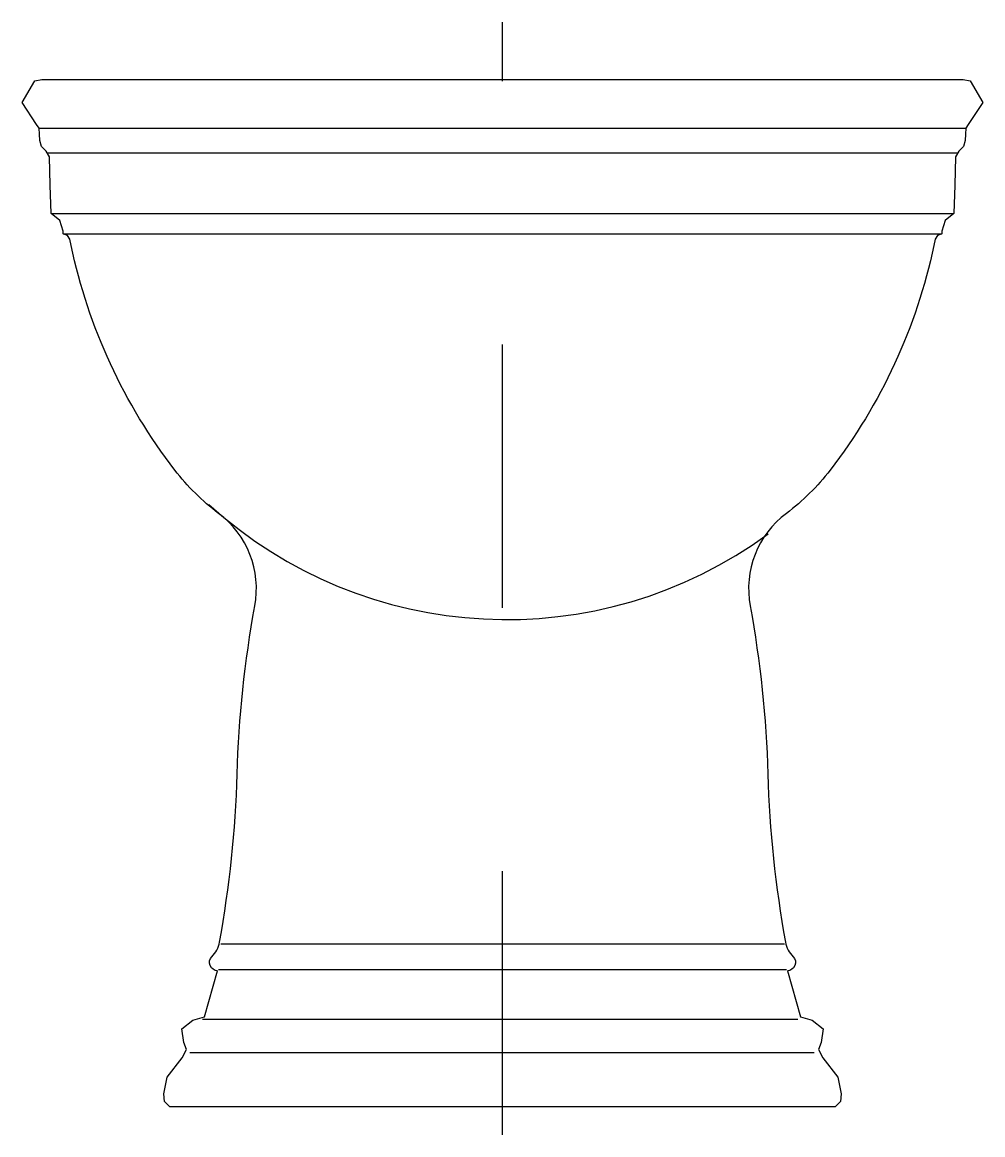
# Model space of a CAD drawing. Extents: x -682.572 to -682.207, y 599.024 to 599.446.
import ezdxf

# ---------------------------------------------------------------- set-up
doc = ezdxf.new("R2010")
doc.units = 0
doc.header["$LTSCALE"] = 0.280004
doc.header["$MEASUREMENT"] = 0
doc.linetypes.add('AXES', pattern=[0.54, 0.3, -0.08, 0.08, -0.08])
doc.linetypes.add('CONTINU', pattern=[0])
doc.layers.get('0').update_dxf_attribs({"linetype": 'CONTINUOUS'})
doc.layers.add('DECA_EIXOS', color=5, linetype='AXES')

msp = doc.modelspace()

# ---------------------------------------------------------------- linework, layer by layer
at = {"linetype": 'CONTINUOUS', "flags": 128}
msp.add_lwpolyline([(-682.27616, 599.06843), (-682.27171, 599.06711), (-682.26752, 599.06391), (-682.26836, 599.05871), (-682.26933, 599.05606), (-682.26777, 599.05284), (-682.262, 599.04557), (-682.26075, 599.03923), (-682.261, 599.03635), (-682.26305, 599.0343), (-682.38936, 599.0343), (-682.51567, 599.0343), (-682.51772, 599.03635), (-682.51797, 599.03923), (-682.51672, 599.04557), (-682.51095, 599.05284), (-682.50939, 599.05606), (-682.51036, 599.05871), (-682.5112, 599.06391), (-682.50701, 599.06711), (-682.50256, 599.06843), (-682.49753, 599.08594, -0.669169), (-682.49972, 599.09126, 0.152979), (-682.49683, 599.09676, 0.038122), (-682.49012, 599.16058, -0.038122), (-682.48341, 599.2244, 0.284097), (-682.49715, 599.25954, -0.06725), (-682.51376, 599.27594, -0.112829), (-682.55318, 599.36121), (-682.55369, 599.36363), (-682.55458, 599.36509), (-682.5562, 599.36567), (-682.5562, 599.36664), (-682.55742, 599.37069), (-682.5607, 599.37335), (-682.56108, 599.38413), (-682.56145, 599.39491), (-682.56267, 599.397), (-682.56438, 599.39875), (-682.56509, 599.4011), (-682.56522, 599.40345), (-682.56534, 599.4058), (-682.56627, 599.40713), (-682.57175, 599.41556), (-682.56692, 599.42368), (-682.56426, 599.4243), (-682.38936, 599.4243), (-682.21447, 599.4243), (-682.2118, 599.42368), (-682.20698, 599.41556), (-682.21246, 599.40713), (-682.21338, 599.4058), (-682.21351, 599.40345), (-682.21363, 599.4011), (-682.21434, 599.39875), (-682.21606, 599.397), (-682.21727, 599.39491), (-682.21764, 599.38413), (-682.21802, 599.37335), (-682.2213, 599.37069), (-682.22252, 599.36664), (-682.22252, 599.36567), (-682.22414, 599.36509), (-682.22503, 599.36363), (-682.22554, 599.36121, -0.112829), (-682.26496, 599.27594, -0.06725), (-682.28157, 599.25954, 0.284097), (-682.29531, 599.2244, -0.038122), (-682.2886, 599.16058, 0.038122), (-682.28189, 599.09676, 0.152979), (-682.279, 599.09126, -0.669169), (-682.28119, 599.08594)], format="xyb", close=True, dxfattribs=at)
at = {"linetype": 'CONTINU'}
for points in [[(-682.56534, 599.4058), (-682.21338, 599.4058)], [(-682.56205, 599.39647), (-682.21667, 599.39647)], [(-682.5607, 599.37335), (-682.21802, 599.37335)], [(-682.5562, 599.36567), (-682.22252, 599.36567)], [(-682.49639, 599.09612), (-682.28233, 599.09612)], [(-682.49718, 599.08642), (-682.28154, 599.08642)], [(-682.50332, 599.06751), (-682.27721, 599.06751)], [(-682.50816, 599.05485), (-682.27094, 599.05485)]]:
    msp.add_lwpolyline(points, dxfattribs=at)
msp.add_lwpolyline([(-682.50083, 599.26286, 0.356452), (-682.28845, 599.25175, 0.356452)], format="xyb", dxfattribs=at)
at = {"layer": 'DECA_EIXOS'}
msp.add_lwpolyline([(-682.38936, 599.02367), (-682.38936, 599.44598)], dxfattribs=at)

doc.saveas('drawing.dxf')
